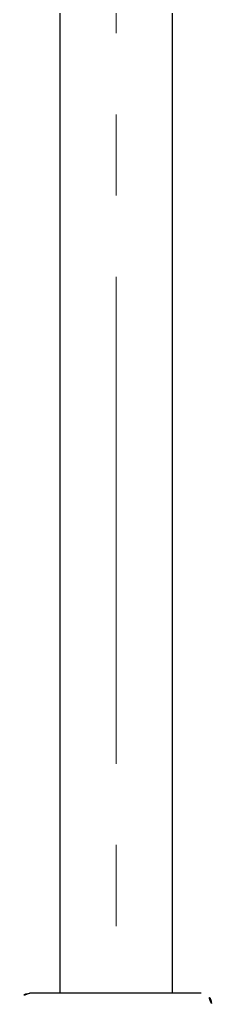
# Model space of a CAD drawing. Extents: x 16296660632 to 16296678186, y -37409619871 to -37409616409.
# Drawn here: x 16296676283.5 to 16296676321, y -37409617279 to -37409617087.5 of the extents above; entities that cross this region are included whole.
import ezdxf

# ---------------------------------------------------------------- set-up
doc = ezdxf.new("R2010")
doc.units = 0
doc.header["$LTSCALE"] = 10
doc.header["$MEASUREMENT"] = 0
doc.linetypes.add('CENTER2', pattern=[28.575, 19.05, -3.175, 3.175, -3.175])
doc.layers.get('0').update_dxf_attribs({"linetype": 'CONTINUOUS'})
doc.layers.add('Cneter', color=1, linetype='CENTER2', lineweight=13)

msp = doc.modelspace()

# ---------------------------------------------------------------- linework, layer by layer
at = {"ltscale": 0.5}
for p, q in [((16296676291.391911, -37409617278.005272), (16296676291.391911, -37409617052.591026)), ((16296676291.391911, -37409617278.005272), (16296676291.391911, -37409617052.591026)), ((16296676313.391911, -37409617278.005272), (16296676313.391911, -37409617052.591026)), ((16296676313.391911, -37409617278.005272), (16296676313.391911, -37409617052.591026)), ((16296676318.99099, -37409617278.005272), (16296676285.49099, -37409617278.005272))]:
    msp.add_line(p, q, dxfattribs=at)
for centre, start, end in [((16296676285.49099, -37409617280.005272), 90, 180), ((16296676318.99099, -37409617280.005272), 0, 90)]:
    msp.add_arc(centre, 2, start, end, dxfattribs=at)
at = {"layer": 'Cneter', "lineweight": 5, "ltscale": 0.5}
msp.add_line((16296676302.391911, -37409616566.340027), (16296676302.391911, -37409617650.434242), dxfattribs=at)

doc.saveas('drawing.dxf')
